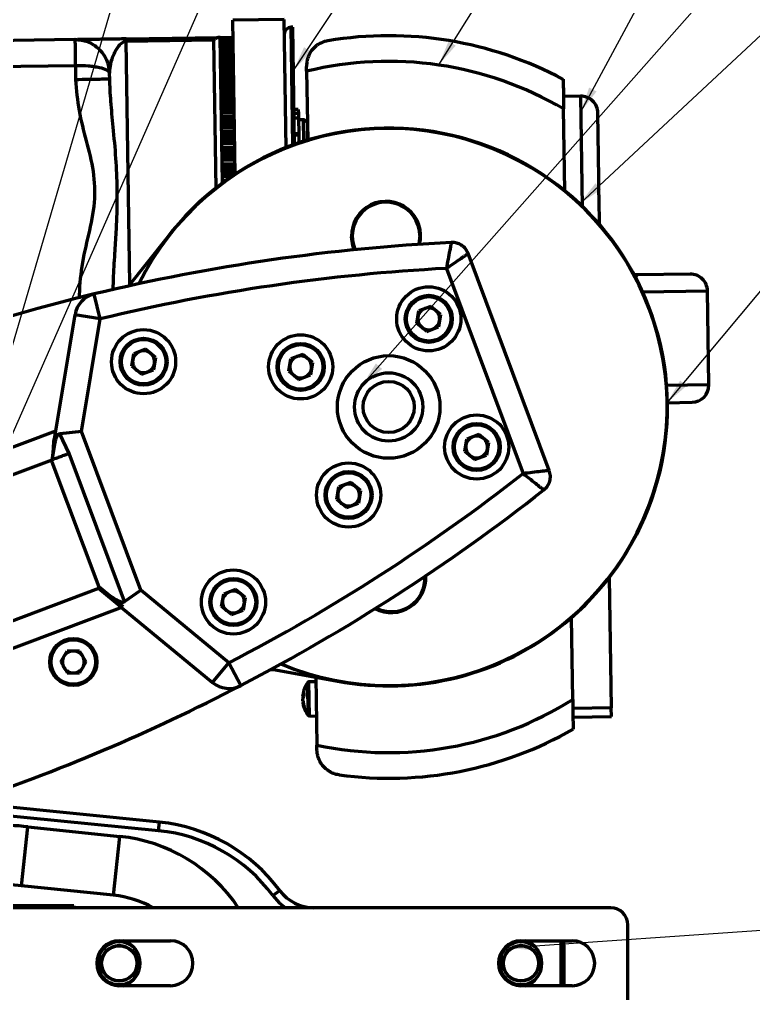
# Model space of a CAD drawing. Header units: millimetres. Extents: x -419 to 9215, y 1224 to 3301.
# Drawn here: x -132.1 to -36.7, y 1813.2 to 1939.8 of the extents above; entities that cross this region are included whole.
import ezdxf

# ---------------------------------------------------------------- set-up
doc = ezdxf.new("R2010")
doc.units = ezdxf.units.MM
doc.layers.add('0.3mm', color=240, linetype='Continuous', lineweight=30)
doc.layers.add('0.7mm', color=7, linetype='Continuous', lineweight=70)
doc.styles.get("Standard").update_dxf_attribs({"font": 'arial.ttf'})
doc.dimstyles.new('SLDDIMSTYLE0', dxfattribs={"dimtxt": 0.18, "dimasz": 3.302, "dimexe": 0, "dimexo": 0.0625, "dimgap": 0, "dimtad": 0, "dimtih": 1, "dimtoh": 1, "dimdec": 0, "dimrnd": 1e-09, "dimzin": 0, "dimdsep": 46, "dimtxsty": 'Standard', "dimsah": 1, "dimcen": 0.09, "dimadec": 0, "dimazin": 0, "dimtfac": 3.302, "dimtdec": 0, "dimtofl": 0, "dimtmove": 0, "dimatfit": 3, "dimfxl": 1, "dimfrac": 2, "dimtolj": 1, "dimtzin": 0, "dimarcsym": 0})

msp = doc.modelspace()

# ---------------------------------------------------------------- linework, layer by layer
at = {"layer": '0.7mm', "color": 7, "linetype": 'Continuous', "lineweight": 70}
for p, q in [((-97.74, 1939.77), (-104.4, 1939.67)), ((-104.1, 1919.69), (-104.4, 1939.67)), ((-97.48, 1923.01), (-97.74, 1939.77)), ((-96.61, 1938.76), (-96.83, 1938.76)), ((-96.52, 1932.72), (-96.61, 1938.76)), ((-124.92, 1937.15), (-193.51, 1936.1)), ((-118.26, 1937.24), (-106.31, 1937.43)), ((-118.25, 1936.94), (-118.26, 1937.24)), ((-118.25, 1936.94), (-106.92, 1937.11)), ((-106.04, 1937.43), (-104.37, 1937.46)), ((-105.75, 1918.54), (-106.04, 1937.43)), ((-106.03, 1937.41), (-104.37, 1937.43)), ((-106.03, 1937.37), (-104.37, 1937.39)), ((-106.03, 1937.28), (-104.37, 1937.31)), ((-106.03, 1937.22), (-104.37, 1937.24)), ((-106.03, 1937.13), (-104.36, 1937.16)), ((-106.03, 1937.09), (-104.36, 1937.11)), ((-106.03, 1937), (-104.36, 1937.03)), ((-106.03, 1936.89), (-104.36, 1936.91)), ((-106.02, 1936.76), (-104.36, 1936.79)), ((-106.02, 1936.62), (-104.36, 1936.65)), ((-106.02, 1936.57), (-104.36, 1936.59)), ((-106.02, 1936.48), (-104.35, 1936.5)), ((-106.02, 1936.36), (-104.35, 1936.39)), ((-106.02, 1936.24), (-104.35, 1936.26)), ((-106.01, 1936.11), (-104.35, 1936.14)), ((-106.01, 1936.07), (-104.35, 1936.09)), ((-106.01, 1935.87), (-104.34, 1935.9)), ((-106.01, 1935.81), (-104.34, 1935.84)), ((-106.01, 1935.72), (-104.34, 1935.75)), ((-106.01, 1935.61), (-104.34, 1935.64)), ((-106.01, 1935.49), (-104.34, 1935.51)), ((-106, 1935.36), (-104.34, 1935.38)), ((-106, 1935.23), (-104.34, 1935.25)), ((-106, 1935.15), (-104.33, 1935.18)), ((-106, 1935.15), (-104.33, 1935.17)), ((-106, 1934.9), (-104.33, 1934.93)), ((-106, 1934.83), (-104.33, 1934.86)), ((-105.99, 1934.75), (-104.33, 1934.77)), ((-105.99, 1934.64), (-104.33, 1934.66)), ((-105.99, 1934.52), (-104.32, 1934.54)), ((-105.99, 1934.39), (-104.32, 1934.41)), ((-105.99, 1934.26), (-104.32, 1934.28)), ((-105.98, 1934.1), (-104.32, 1934.12)), ((-105.98, 1934.03), (-104.32, 1934.05)), ((-105.98, 1934.01), (-104.32, 1934.03)), ((-136.54, 1933.64), (-124.87, 1933.81)), ((-124.87, 1933.81), (-124.84, 1931.94)), ((-120.41, 1932.77), (-120.39, 1932.92)), ((-120.4, 1932.01), (-120.41, 1932.77)), ((-105.98, 1933.72), (-104.31, 1933.74)), ((-105.98, 1933.64), (-104.31, 1933.67)), ((-105.98, 1933.56), (-104.31, 1933.58)), ((-105.97, 1933.45), (-104.31, 1933.48)), ((-105.97, 1933.34), (-104.31, 1933.36)), ((-105.97, 1933.21), (-104.3, 1933.24)), ((-105.97, 1933.08), (-104.3, 1933.11)), ((-105.97, 1932.92), (-104.3, 1932.95)), ((-105.96, 1932.77), (-104.3, 1932.8)), ((-105.96, 1932.7), (-104.3, 1932.72)), ((-105.96, 1932.67), (-104.3, 1932.7)), ((-96.74, 1932.72), (-96.52, 1932.72)), ((-96.38, 1923.49), (-96.52, 1932.72)), ((-94.81, 1933.05), (-94.82, 1933.68)), ((-94.81, 1933.05), (-94.67, 1924.11)), ((-105.96, 1932.33), (-104.29, 1932.36)), ((-105.96, 1932.26), (-104.29, 1932.28)), ((-105.95, 1932.17), (-104.29, 1932.2)), ((-105.95, 1932.08), (-104.29, 1932.1)), ((-105.95, 1931.96), (-104.29, 1931.99)), ((-105.95, 1931.85), (-104.28, 1931.87)), ((-105.95, 1931.72), (-104.28, 1931.75)), ((-105.95, 1931.56), (-104.28, 1931.58)), ((-105.94, 1931.4), (-104.28, 1931.43)), ((-105.94, 1931.26), (-104.27, 1931.29)), ((-105.94, 1931.18), (-104.27, 1931.21)), ((-105.94, 1931.15), (-104.27, 1931.17)), ((-105.93, 1930.77), (-104.27, 1930.8)), ((-105.93, 1930.69), (-104.27, 1930.72)), ((-105.93, 1930.61), (-104.26, 1930.64)), ((-105.93, 1930.52), (-104.26, 1930.55)), ((-105.93, 1930.42), (-104.26, 1930.44)), ((-105.93, 1930.31), (-104.26, 1930.33)), ((-105.92, 1930.18), (-104.26, 1930.21)), ((-105.92, 1930.02), (-104.26, 1930.05)), ((-105.92, 1929.86), (-104.25, 1929.89)), ((-105.92, 1929.72), (-104.25, 1929.74)), ((-105.92, 1929.59), (-104.25, 1929.61)), ((-105.91, 1929.5), (-104.25, 1929.53)), ((-105.91, 1929.46), (-104.25, 1929.49)), ((-105.91, 1929.05), (-104.24, 1929.07)), ((-105.91, 1928.96), (-104.24, 1928.99)), ((-105.9, 1928.89), (-104.24, 1928.91)), ((-105.9, 1928.81), (-104.24, 1928.83)), ((-59.2, 1929.81), (-61.42, 1929.78)), ((-105.9, 1928.71), (-104.24, 1928.74)), ((-105.9, 1928.61), (-104.23, 1928.63)), ((-105.9, 1928.49), (-104.23, 1928.52)), ((-105.9, 1928.33), (-104.23, 1928.36)), ((-105.89, 1928.18), (-104.23, 1928.2)), ((-105.89, 1928.03), (-104.22, 1928.05)), ((-105.89, 1927.89), (-104.22, 1927.91)), ((-105.89, 1927.76), (-104.22, 1927.79)), ((-105.89, 1927.68), (-104.22, 1927.7)), ((-105.89, 1927.63), (-104.22, 1927.65)), ((-95.89, 1928.07), (-96.45, 1928.06)), ((-95.89, 1928.07), (-95.88, 1927.57)), ((-95.88, 1927.57), (-95.87, 1926.96)), ((-61.23, 1917.52), (-61.4, 1928.15)), ((-56.81, 1919.14), (-56.94, 1927.62)), ((-105.88, 1927.18), (-104.21, 1927.21)), ((-105.88, 1927.1), (-104.21, 1927.13)), ((-105.88, 1927.03), (-104.21, 1927.05)), ((-105.88, 1926.96), (-104.21, 1926.99)), ((-105.87, 1926.87), (-104.21, 1926.9)), ((-105.87, 1926.78), (-104.21, 1926.8)), ((-105.87, 1926.67), (-104.2, 1926.7)), ((-105.87, 1926.52), (-104.2, 1926.54)), ((-105.87, 1926.36), (-104.2, 1926.39)), ((-95.87, 1926.96), (-95.84, 1924.91)), ((-95.27, 1926.75), (-95.87, 1926.74)), ((-94.75, 1926.42), (-94.72, 1924.04)), ((-94.71, 1926.42), (-94.75, 1926.42)), ((-105.86, 1926.21), (-104.2, 1926.23)), ((-105.86, 1926.06), (-104.19, 1926.09)), ((-105.86, 1925.93), (-104.19, 1925.95)), ((-105.86, 1925.82), (-104.19, 1925.85)), ((-105.86, 1925.73), (-104.19, 1925.76)), ((-105.86, 1925.74), (-104.19, 1925.76)), ((-105.86, 1925.74), (-104.19, 1925.76)), ((-105.86, 1925.67), (-104.19, 1925.7)), ((-105.85, 1925.21), (-104.18, 1925.23)), ((-105.85, 1925.12), (-104.18, 1925.15)), ((-105.85, 1925.06), (-104.18, 1925.08)), ((-105.85, 1925), (-104.18, 1925.02)), ((-105.84, 1924.92), (-104.18, 1924.95)), ((-105.84, 1924.84), (-104.18, 1924.86)), ((-105.84, 1924.74), (-104.17, 1924.77)), ((-105.84, 1924.59), (-104.17, 1924.62)), ((-105.84, 1924.44), (-104.17, 1924.47)), ((-105.83, 1924.28), (-104.17, 1924.31)), ((-105.83, 1924.13), (-104.17, 1924.16)), ((-105.83, 1923.99), (-104.16, 1924.02)), ((-105.83, 1923.87), (-104.16, 1923.9)), ((-105.83, 1923.78), (-104.16, 1923.8)), ((-95.84, 1924.91), (-96.4, 1924.91)), ((-95.84, 1924.91), (-95.84, 1924.75)), ((-95.84, 1924.75), (-95.82, 1923.68)), ((-105.83, 1923.7), (-104.16, 1923.73)), ((-105.83, 1923.71), (-104.16, 1923.73)), ((-105.83, 1923.69), (-104.16, 1923.71)), ((-105.82, 1923.62), (-104.16, 1923.65)), ((-105.82, 1923.14), (-104.15, 1923.16)), ((-105.82, 1923.05), (-104.15, 1923.08)), ((-105.81, 1923), (-104.15, 1923.02)), ((-105.81, 1922.95), (-104.15, 1922.97)), ((-105.81, 1922.89), (-104.15, 1922.91)), ((-105.81, 1922.81), (-104.15, 1922.84)), ((-105.81, 1922.72), (-104.14, 1922.75)), ((-105.81, 1922.59), (-104.14, 1922.61)), ((-105.81, 1922.44), (-104.14, 1922.46)), ((-105.8, 1922.28), (-104.14, 1922.31)), ((-105.8, 1922.13), (-104.13, 1922.16)), ((-105.8, 1921.98), (-104.13, 1922.01)), ((-105.8, 1921.85), (-104.13, 1921.88)), ((-105.8, 1921.74), (-104.13, 1921.77)), ((-105.79, 1921.66), (-104.13, 1921.68)), ((-105.79, 1921.62), (-104.13, 1921.65)), ((-105.79, 1921.6), (-104.13, 1921.62)), ((-105.79, 1921.6), (-104.13, 1921.62)), ((-105.79, 1921.57), (-104.13, 1921.6)), ((-105.79, 1921.5), (-104.13, 1921.53)), ((-105.78, 1921), (-104.12, 1921.03)), ((-105.78, 1920.92), (-104.12, 1920.95)), ((-105.78, 1920.87), (-104.12, 1920.9)), ((-105.78, 1920.84), (-104.11, 1920.86)), ((-105.78, 1920.79), (-104.11, 1920.81)), ((-105.78, 1920.72), (-104.11, 1920.75)), ((-105.78, 1920.65), (-104.11, 1920.67)), ((-105.78, 1920.52), (-104.11, 1920.55)), ((-105.77, 1920.38), (-104.11, 1920.41)), ((-105.77, 1920.23), (-104.11, 1920.25)), ((-105.77, 1920.07), (-104.1, 1920.1)), ((-105.77, 1919.92), (-104.1, 1919.95)), ((-105.77, 1919.78), (-104.1, 1919.81)), ((-105.76, 1919.66), (-104.1, 1919.69)), ((-105.76, 1919.56), (-104.25, 1919.58)), ((-105.76, 1919.51), (-104.33, 1919.53)), ((-105.76, 1919.47), (-104.39, 1919.5)), ((-105.76, 1919.45), (-104.42, 1919.47)), ((-105.76, 1919.44), (-104.43, 1919.46)), ((-105.76, 1919.41), (-104.48, 1919.43)), ((-105.76, 1919.34), (-104.6, 1919.35)), ((-105.75, 1918.83), (-105.33, 1918.84)), ((-105.75, 1918.75), (-105.44, 1918.76)), ((-105.75, 1918.71), (-105.5, 1918.71)), ((-105.75, 1918.69), (-105.53, 1918.69)), ((-105.75, 1918.65), (-105.58, 1918.65)), ((-105.75, 1918.6), (-105.65, 1918.6)), ((-105.75, 1918.54), (-105.74, 1918.54)), ((-56.73, 1913.41), (-56.77, 1916.26)), ((-56.72, 1913.05), (-56.73, 1913.41)), ((-113.03, 1911.32), (-117.96, 1905.14)), ((-63.26, 1881.17), (-73.81, 1909.36)), ((-76.64, 1907.43), (-66.66, 1880.77)), ((-51.85, 1906.59), (-52.27, 1906.58)), ((-44.96, 1906.69), (-51.85, 1906.59)), ((-121.63, 1900.86), (-122.41, 1904.1)), ((-42.51, 1892.28), (-42.7, 1904.5)), ((-78.66, 1902.49), (-80.2, 1901.91)), ((-77.39, 1901.44), (-78.66, 1902.49)), ((-124.92, 1901.41), (-127.61, 1885.3)), ((-121.63, 1900.86), (-124.92, 1901.41)), ((-80.47, 1900.29), (-80.2, 1901.91)), ((-77.39, 1901.44), (-77.66, 1899.82)), ((-124.08, 1886.22), (-121.63, 1900.86)), ((-79.2, 1899.25), (-80.47, 1900.29)), ((-79.2, 1899.25), (-77.66, 1899.82)), ((-117.54, 1894.72), (-117.27, 1896.34)), ((-115.73, 1896.92), (-117.27, 1896.34)), ((-114.46, 1895.87), (-115.73, 1896.92)), ((-95.31, 1896.25), (-96.85, 1895.68)), ((-94.04, 1895.21), (-95.31, 1896.25)), ((-116.27, 1893.68), (-117.54, 1894.72)), ((-114.46, 1895.87), (-114.73, 1894.25)), ((-97.12, 1894.06), (-96.85, 1895.68)), ((-94.04, 1895.21), (-94.31, 1893.59)), ((-116.27, 1893.68), (-114.73, 1894.25)), ((-95.85, 1893.01), (-97.12, 1894.06)), ((-95.85, 1893.01), (-94.31, 1893.59)), ((-79.68, 1890.05), (-79.82, 1890.59)), ((-47.95, 1889.98), (-44.7, 1890.03)), ((-127.45, 1886.27), (-176.76, 1867.81)), ((-124.08, 1886.22), (-126.9, 1885.95)), ((-125.66, 1883.38), (-126.9, 1885.95)), ((-116.37, 1865.62), (-124.08, 1886.22)), ((-72.43, 1885.84), (-73.97, 1885.26)), ((-71.16, 1884.79), (-72.43, 1885.84)), ((-127.81, 1882.97), (-127.5, 1884.8)), ((-127.81, 1882.97), (-127.5, 1884.8)), ((-74.24, 1883.64), (-73.97, 1885.26)), ((-71.16, 1884.79), (-71.43, 1883.17)), ((-118.46, 1864.13), (-125.66, 1883.38)), ((-72.97, 1882.6), (-74.24, 1883.64)), ((-127.92, 1882.31), (-127.88, 1882.55)), ((-127.92, 1882.31), (-121.83, 1866.05)), ((-127.88, 1882.55), (-127.81, 1882.97)), ((-72.97, 1882.6), (-71.43, 1883.17)), ((-89.08, 1879.6), (-90.62, 1879.03)), ((-87.81, 1878.56), (-89.08, 1879.6)), ((-90.89, 1877.41), (-90.62, 1879.03)), ((-87.81, 1878.56), (-88.08, 1876.94)), ((-89.62, 1876.36), (-90.89, 1877.41)), ((-89.62, 1876.36), (-88.08, 1876.94)), ((-55.47, 1867.25), (-55.21, 1850.31)), ((-118.88, 1863.37), (-121.85, 1865.82)), ((-118.67, 1863.45), (-121.83, 1866.05)), ((-118.46, 1864.13), (-116.37, 1865.62)), ((-104.91, 1856.18), (-116.37, 1865.62)), ((-104.04, 1865.7), (-105.58, 1865.12)), ((-102.78, 1864.65), (-104.04, 1865.7)), ((-105.85, 1863.5), (-105.58, 1865.12)), ((-102.78, 1864.65), (-103.05, 1863.04)), ((-157.19, 1849.04), (-119.06, 1863.31)), ((-119.18, 1863.62), (-119.06, 1863.31)), ((-119.06, 1863.31), (-118.88, 1863.37)), ((-118.88, 1863.37), (-118.67, 1863.45)), ((-118.88, 1863.37), (-107.03, 1853.61)), ((-104.59, 1862.46), (-105.85, 1863.5)), ((-104.59, 1862.46), (-103.05, 1863.04)), ((-60.22, 1851.42), (-60.39, 1862.04)), ((-126.77, 1856.29), (-125.95, 1857.71)), ((-124.31, 1857.71), (-125.95, 1857.71)), ((-124.31, 1857.71), (-123.49, 1856.29)), ((-126.77, 1856.29), (-125.95, 1854.87)), ((-123.49, 1856.29), (-124.31, 1854.87)), ((-107.03, 1853.61), (-104.91, 1856.18)), ((-103.37, 1853.23), (-104.91, 1856.18)), ((-125.95, 1854.87), (-124.31, 1854.87)), ((-99.46, 1855.3), (-99.01, 1855.31)), ((-99.34, 1855.37), (-89.83, 1853.62)), ((-93.61, 1854.32), (-93.47, 1845.5)), ((-93.6, 1853.72), (-94.5, 1853.71)), ((-95.31, 1851.92), (-95.31, 1851.97)), ((-95.31, 1851.92), (-95.17, 1851.92)), ((-95.31, 1851.69), (-95.3, 1851.47)), ((-95.3, 1851.25), (-95.3, 1851.47)), ((-95.3, 1851.02), (-95.3, 1850.97)), ((-94.43, 1849.26), (-93.53, 1849.28)), ((-60.19, 1849.12), (-55.19, 1849.2)), ((-55.19, 1849.2), (-55.21, 1850.31)), ((-93.46, 1844.87), (-93.47, 1845.5)), ((-113.94, 1835.48), (-138.39, 1837.92)), ((-138.39, 1836.8), (-114.05, 1834.37)), ((-114.05, 1834.37), (-113.94, 1835.48)), ((-131.06, 1834.87), (-119.1, 1833.63)), ((-119.89, 1825.97), (-131.85, 1827.21)), ((-99.2, 1825.95), (-98.31, 1826.61)), ((-55.28, 1824.36), (-165.28, 1824.36)), ((-125.05, 1824.59), (-138.39, 1824.59)), ((-130.75, 1824.59), (-130.61, 1824.36)), ((-125.05, 1824.59), (-125.05, 1824.36)), ((-53.05, 1759.92), (-53.05, 1822.14)), ((-119.17, 1820.06), (-112.5, 1820.06)), ((-66.94, 1820.06), (-60.28, 1820.06)), ((-61.72, 1814.22), (-61.72, 1820.06)), ((-61.39, 1819.36), (-61.39, 1814.22)), ((-117.25, 1815.13), (-116.9, 1815.53)), ((-65.03, 1815.13), (-64.68, 1815.53)), ((-112.5, 1814.22), (-119.17, 1814.22)), ((-60.28, 1814.22), (-66.94, 1814.22))]:
    msp.add_line(p, q, dxfattribs=at)
at = {"layer": '0.7mm', "color": 8, "linetype": 'Continuous', "lineweight": 70}
for p, q in [((-96.74, 1932.72), (-96.83, 1938.76)), ((-117.77, 1905.38), (-118.25, 1936.94)), ((-106.92, 1937.11), (-106.62, 1917.79)), ((-96.6, 1923.41), (-96.74, 1932.72)), ((-59.2, 1929.81), (-58.98, 1915.44)), ((-95.88, 1927.57), (-96.44, 1927.56)), ((-95.87, 1926.96), (-96.43, 1926.95)), ((-95.27, 1926.75), (-95.22, 1923.88)), ((-95.84, 1924.75), (-96.4, 1924.74)), ((-112.94, 1911.34), (-113.03, 1911.32)), ((-51.18, 1904.37), (-42.7, 1904.5)), ((-42.51, 1892.28), (-48.05, 1892.2)), ((-176.39, 1864.39), (-127.88, 1882.55)), ((-121.85, 1865.82), (-160.71, 1851.28)), ((-60.6, 1861.93), (-60.51, 1861.94)), ((-94.59, 1849.34), (-94.65, 1853.62)), ((-94.43, 1849.26), (-94.5, 1853.71)), ((-89.89, 1853.69), (-89.83, 1853.62)), ((-55.21, 1850.31), (-60.21, 1850.23)), ((-131.85, 1827.21), (-131.06, 1834.87)), ((-119.89, 1825.97), (-119.1, 1833.63))]:
    msp.add_line(p, q, dxfattribs=at)
at = {"layer": '0.7mm', "color": 7, "linetype": 'Continuous', "lineweight": 70, "flags": 128}
for points in [[(-88.61, 1909.85), (-88.81, 1910.41), (-88.98, 1911.58)], [(-80.09, 1911.71), (-80.22, 1910.57), (-80.23, 1910.55)], [(-61.46, 1820.06), (-61.45, 1820.01), (-61.39, 1819.36)]]:
    msp.add_lwpolyline(points, dxfattribs=at)
at = {"layer": '0.7mm', "color": 8, "linetype": 'Continuous', "lineweight": 70, "flags": 128}
msp.add_lwpolyline([(-99.2, 1825.95), (-98.36, 1825.01), (-97.54, 1824.36)], dxfattribs=at)
at = {"layer": '0.7mm', "color": 7, "linetype": 'Continuous', "lineweight": 70}
for centre, radius in [((-78.93, 1900.87), 4.17), ((-78.93, 1900.87), 3.06), ((-78.93, 1900.87), 2.89), ((-116, 1895.3), 4.17), ((-95.58, 1894.63), 4.17), ((-116, 1895.3), 3.06), ((-116, 1895.3), 2.89), ((-95.58, 1894.63), 3.06), ((-95.58, 1894.63), 2.89), ((-84.14, 1889.42), 6.67), ((-84.14, 1889.42), 4.44), ((-84.14, 1889.42), 3.33), ((-72.7, 1884.22), 4.17), ((-72.7, 1884.22), 3.06), ((-72.7, 1884.22), 2.89), ((-89.35, 1877.98), 4.17), ((-89.35, 1877.98), 3.06), ((-89.35, 1877.98), 2.89), ((-104.32, 1864.08), 4.17), ((-104.32, 1864.08), 3.06), ((-104.32, 1864.08), 2.89), ((-125.13, 1856.29), 3.06), ((-125.13, 1856.29), 2.89), ((-119.17, 1817.14), 2.33), ((-119.17, 1817.14), 2.28), ((-66.94, 1817.14), 2.33), ((-66.94, 1817.14), 2.28)]:
    msp.add_circle(centre, radius, dxfattribs=at)
for centre, radius, start, end in [((-96.82, 1937.87), 0.889, 90.876, 180.876), ((-84.14, 1889.42), 48.24, 61.9496, 99.4133), ((-84.14, 1889.42), 44.91, 59.5713, 103.7425), ((-59.17, 1927.59), 2.22, 0.876, 90.876), ((-84.14, 1889.42), 36.19, 247.2843, 153.751), ((-84.14, 1889.42), 36.25, 310.6836, 142.8373), ((-84.48, 1911.64), 4.5, 346.0688, 180.876), ((-84.48, 1911.64), 4.39, 0.876, 203.9292), ((-63.49, 1659.88), 251.23, 92.8544, 103.5649), ((-63.49, 1659.88), 247.9, 93.042, 103.5649), ((-44.92, 1904.47), 2.22, 0.876, 90.876), ((-63.49, 1659.88), 251.23, 103.5649, 121.9072), ((-121.63, 1900.86), 3.33, 103.5649, 170.5177), ((-78.93, 1900.87), 1.42, 50.5177, 110.5177), ((-78.93, 1900.87), 1.42, 170.5177, 230.5177), ((-78.93, 1900.87), 1.42, 110.5177, 170.5177), ((-78.93, 1900.87), 1.42, 350.5177, 50.5177), ((-78.93, 1900.87), 1.42, 230.5177, 290.5177), ((-78.93, 1900.87), 1.42, 290.5177, 350.5177), ((-116, 1895.3), 1.42, 110.5177, 170.5177), ((-116, 1895.3), 1.42, 50.5177, 110.5177), ((-116, 1895.3), 1.42, 350.5177, 50.5177), ((-95.58, 1894.63), 1.42, 110.5177, 170.5177), ((-95.58, 1894.63), 1.42, 50.5177, 110.5177), ((-116, 1895.3), 1.42, 170.5177, 230.5177), ((-116, 1895.3), 1.42, 290.5177, 350.5177), ((-95.58, 1894.63), 1.42, 170.5177, 230.5177), ((-95.58, 1894.63), 1.42, 350.5177, 50.5177), ((-116, 1895.3), 1.42, 230.5177, 290.5177), ((-95.58, 1894.63), 1.42, 230.5177, 290.5177), ((-95.58, 1894.63), 1.42, 290.5177, 350.5177), ((-44.74, 1892.25), 2.22, 270.876, 0.876), ((-72.7, 1884.22), 1.42, 110.5177, 170.5177), ((-72.7, 1884.22), 1.42, 50.5177, 110.5177), ((-72.7, 1884.22), 1.42, 350.5177, 50.5177), ((-72.7, 1884.22), 1.42, 170.5177, 230.5177), ((-72.7, 1884.22), 1.42, 290.5177, 350.5177), ((-72.7, 1884.22), 1.42, 230.5177, 290.5177), ((-219.26, 2076.13), 247.9, 297.4704, 307.9933), ((-219.26, 2076.13), 251.23, 297.4704, 308.1809), ((-89.35, 1877.98), 1.42, 170.5177, 230.5177), ((-89.35, 1877.98), 1.42, 110.5177, 170.5177), ((-89.35, 1877.98), 1.42, 50.5177, 110.5177), ((-89.35, 1877.98), 1.42, 350.5177, 50.5177), ((-89.35, 1877.98), 1.42, 290.5177, 350.5177), ((-89.35, 1877.98), 1.42, 230.5177, 290.5177), ((-83.8, 1867.21), 4.5, 242.2672, 3.6493), ((-83.8, 1867.21), 4.39, 243.1148, 2.8017), ((-104.32, 1864.08), 1.42, 170.5177, 230.5177), ((-104.32, 1864.08), 1.42, 110.5177, 170.5177), ((-104.32, 1864.08), 1.42, 50.5177, 110.5177), ((-104.32, 1864.08), 1.42, 350.5177, 50.5177), ((-104.32, 1864.08), 1.42, 290.5177, 350.5177), ((-104.32, 1864.08), 1.42, 230.5177, 290.5177), ((-84.14, 1889.42), 36.25, 260.9644, 310.6836), ((-125.13, 1856.29), 1.42, 150, 210), ((-125.13, 1856.29), 1.42, 90, 150), ((-125.13, 1856.29), 1.42, 30, 90), ((-125.13, 1856.29), 1.42, 330, 30), ((-125.13, 1856.29), 1.42, 210, 270), ((-125.13, 1856.29), 1.42, 270, 330), ((-219.26, 2076.13), 251.23, 288.4581, 297.4704), ((-104.91, 1856.18), 3.33, 230.5177, 297.4704), ((-91.78, 1851.53), 3.56, 143.8161, 172.6978), ((-94.49, 1853.51), 0.2, 90.876, 143.8161), ((-94.17, 1851.67), 1.17, 149.2613, 167.5457), ((-92.73, 1851.37), 2.6, 167.5986, 172.7571), ((-94.16, 1851.22), 1.17, 149.2613, 167.5457), ((-92.35, 1852.09), 2.84, 176.2921, 185.4599), ((-92.7, 1851.66), 2.63, 189.0303, 201.5115), ((-91.78, 1851.53), 3.56, 189.0542, 217.9358), ((-92.7, 1851.38), 2.63, 189.0303, 201.5115), ((-94.06, 1850.57), 1.09, 173.4938, 188.2581), ((-84.14, 1889.42), 44.91, 258.0094, 302.1806), ((-94.43, 1849.46), 0.2, 217.9358, 270.876), ((-84.14, 1889.42), 48.24, 262.3386, 299.8024), ((-116.15, 1813.36), 22.22, 36.5861, 84.2894), ((-135.61, 1790.98), 44.13, 84.0817, 90), ((-116.15, 1813.36), 21.11, 36.5861, 84.2894), ((-121.29, 1812.53), 21.21, 33.9117, 84.0817), ((-135.61, 1790.98), 36.43, 84.0817, 90), ((-93.85, 1829.92), 5.56, 216.5861, 270), ((-121.29, 1812.53), 13.51, 61.1408, 84.0817), ((-55.28, 1822.14), 2.22, 0, 90), ((-119.17, 1817.14), 2.92, 90, 270), ((-119.5, 1817.14), 3.06, 286.9885, 73.0115), ((-112.5, 1817.14), 2.92, 270, 90), ((-66.94, 1817.14), 2.92, 90, 270), ((-67.28, 1817.14), 3.06, 286.9885, 73.0115), ((-60.28, 1817.14), 2.92, 270, 90), ((-119.17, 1817.14), 2.78, 35.4119, 313.591), ((-66.94, 1817.14), 2.78, 35.4121, 313.591)]:
    msp.add_arc(centre, radius, start, end, dxfattribs=at)
at = {"layer": '0.7mm', "color": 8, "linetype": 'Continuous', "lineweight": 70}
msp.add_arc((-51.36, 1906.17), 0.649, 139.5052, 176.8377, dxfattribs=at)
at = {"layer": '0.7mm', "color": 7, "linetype": 'Continuous', "lineweight": 70}
for points in [[(-124.92, 1937.15), (-124.92, 1937.1), (-124.92, 1937), (-124.91, 1936.23), (-124.89, 1935.12), (-124.88, 1934.25), (-124.87, 1933.81)], [(-120.4, 1932.01), (-120.47, 1932.01), (-120.6, 1932.01), (-121.63, 1931.99), (-123.1, 1931.97), (-124.26, 1931.95), (-124.84, 1931.94)], [(-73.81, 1909.36), (-73.91, 1909.57), (-74.11, 1909.99), (-74.65, 1910.47), (-75.29, 1910.77), (-75.76, 1910.79), (-76, 1910.8)], [(-125.66, 1883.38), (-125.81, 1883.32), (-126.11, 1883.21), (-126.66, 1883.01), (-127.25, 1882.78), (-127.67, 1882.63), (-127.88, 1882.55)], [(-63.97, 1878.65), (-63.79, 1878.81), (-63.45, 1879.13), (-63.17, 1879.79), (-63.07, 1880.49), (-63.2, 1880.95), (-63.26, 1881.17)]]:
    msp.add_open_spline(points, degree=3, dxfattribs=at)
for points, knots in [([(-120.41, 1932.77), (-120.44, 1933.13), (-120.5, 1933.8), (-120.93, 1934.89), (-121.59, 1935.8), (-122.45, 1936.47), (-123.49, 1937.01), (-124.35, 1937.09), (-124.92, 1937.15)], [0, 0, 0, 0, 0.1572862, 0.294008, 0.5050559, 0.6350199, 0.7608706, 1, 1, 1, 1]), ([(-118.26, 1937.24), (-118.64, 1937.24), (-119.42, 1937.23), (-120.39, 1937.21), (-121.36, 1937.2), (-122.31, 1937.18), (-123.48, 1937.17), (-124.39, 1937.15), (-124.56, 1937.15), (-124.6, 1937.15)], [0, 0, 0, 0, 0.09987, 0.200241, 0.300673, 0.451562, 0.602451, 0.903792, 1, 1, 1, 1]), ([(-106.31, 1937.43), (-106.42, 1937.41), (-106.61, 1937.37), (-106.82, 1937.19), (-106.92, 1937.11)], [0, 0, 0, 0, 0.559518, 1, 1, 1, 1]), ([(-106.04, 1937.43), (-106.03, 1937.43), (-106.03, 1937.43), (-106.22, 1937.43), (-106.31, 1937.43)], [0, 0, 0, 0, 0.500918, 1, 1, 1, 1]), ([(-92.03, 1937.02), (-92.03, 1937.02), (-92.17, 1936.99), (-92.42, 1936.93), (-92.8, 1936.8), (-93.16, 1936.62), (-93.56, 1936.36), (-93.89, 1936.05), (-94.16, 1935.73), (-94.36, 1935.43), (-94.55, 1935.08), (-94.7, 1934.65), (-94.8, 1934.18), (-94.81, 1933.85), (-94.82, 1933.68)], [0, 0, 0, 0, 0.002161, 0.094817, 0.188145, 0.283721, 0.380144, 0.513487, 0.581671, 0.650378, 0.736549, 0.824364, 0.910744, 1, 1, 1, 1]), ([(-124.87, 1933.81), (-124.3, 1933.81), (-123.44, 1933.79), (-122.4, 1933.67), (-121.55, 1933.52), (-120.9, 1933.29), (-120.49, 1933.02), (-120.44, 1932.86), (-120.41, 1932.77)], [0, 0, 0, 0, 0.239129, 0.36498, 0.494944, 0.705992, 0.842714, 1, 1, 1, 1]), ([(-124.84, 1931.94), (-124.73, 1930.6), (-124.5, 1927.9), (-123.44, 1923.99), (-122.42, 1920.07), (-122.27, 1915.92), (-123.14, 1911.83), (-124.16, 1907.71), (-124.33, 1904.88), (-124.41, 1903.47)], [0, 0, 0, 0, 0.13996, 0.280021, 0.420142, 0.55997, 0.706644, 0.853352, 1, 1, 1, 1]), ([(-61.46, 1932), (-61.46, 1931.99), (-61.46, 1931.97), (-61.45, 1931.84), (-61.45, 1931.63), (-61.45, 1931.34), (-61.44, 1930.98), (-61.43, 1930.55), (-61.43, 1930.05), (-61.42, 1929.47), (-61.41, 1928.83), (-61.4, 1928.38), (-61.4, 1928.15)], [0, 0, 0, 0, 0.088807, 0.180335, 0.269111, 0.360256, 0.453307, 0.548532, 0.652642, 0.759123, 0.878119, 1, 1, 1, 1]), ([(-94.76, 1926.43), (-94.79, 1926.48), (-94.85, 1926.57), (-94.97, 1926.67), (-95.11, 1926.74), (-95.22, 1926.74), (-95.27, 1926.75)], [0, 0, 0, 0, 0.2498161, 0.5006917, 0.7514298, 1, 1, 1, 1]), ([(-94.75, 1926.42), (-94.76, 1926.42), (-94.76, 1926.42), (-94.76, 1926.43), (-94.76, 1926.43)], [0, 0, 0, 0, 0.560299, 1, 1, 1, 1]), ([(-56.77, 1916.26), (-56.78, 1916.46), (-56.8, 1916.86), (-56.83, 1917.64), (-56.82, 1918.44), (-56.82, 1918.91), (-56.81, 1919.14)], [0, 0, 0, 0, 0.249782, 0.500202, 0.750334, 1, 1, 1, 1]), ([(-76, 1910.8), (-76, 1910.79), (-76.01, 1910.76), (-76.05, 1910.54), (-76.12, 1910.19), (-76.23, 1909.58), (-76.41, 1908.65), (-76.57, 1907.83), (-76.64, 1907.43)], [0, 0, 0, 0, 0.125817, 0.255997, 0.390822, 0.530544, 0.769802, 1, 1, 1, 1]), ([(-76.64, 1907.43), (-76.3, 1907.66), (-75.6, 1908.14), (-74.83, 1908.67), (-74.32, 1909.01), (-74.03, 1909.21), (-73.84, 1909.34), (-73.82, 1909.35), (-73.81, 1909.36)], [0, 0, 0, 0, 0.2352, 0.473439, 0.605146, 0.741108, 0.872629, 1, 1, 1, 1]), ([(-81.56, 1887.31), (-81.51, 1887.39), (-81.39, 1887.53), (-81.21, 1887.83), (-81.04, 1888.18), (-80.96, 1888.42), (-80.94, 1888.48), (-80.94, 1888.49)], [0, 0, 0, 0, 0.160473, 0.322199, 0.643789, 0.965428, 1, 1, 1, 1]), ([(-127.5, 1884.8), (-127.46, 1884.97), (-127.4, 1885.26), (-127.26, 1885.64), (-127.12, 1885.85), (-127, 1885.93), (-126.93, 1885.94), (-126.9, 1885.95)], [0, 0, 0, 0, 0.310461, 0.563634, 0.78193, 0.888862, 1, 1, 1, 1]), ([(-127.88, 1882.55), (-127.84, 1882.76), (-127.78, 1883.19), (-127.73, 1883.83), (-127.69, 1884.43), (-127.66, 1884.93), (-127.63, 1885.19), (-127.61, 1885.3)], [0, 0, 0, 0, 0.211077, 0.428083, 0.639278, 0.856926, 1, 1, 1, 1]), ([(-127.92, 1882.31), (-127.91, 1882.35), (-127.9, 1882.43), (-127.88, 1882.51), (-127.88, 1882.55)], [0, 0, 0, 0, 0.5570148, 1, 1, 1, 1]), ([(-63.26, 1881.17), (-63.27, 1881.17), (-63.3, 1881.17), (-63.52, 1881.14), (-63.88, 1881.1), (-64.5, 1881.03), (-65.43, 1880.91), (-66.26, 1880.82), (-66.66, 1880.77)], [0, 0, 0, 0, 0.127368, 0.258891, 0.39486, 0.530563, 0.769796, 1, 1, 1, 1]), ([(-66.66, 1880.77), (-66.34, 1880.51), (-65.69, 1880), (-64.94, 1879.41), (-64.46, 1879.03), (-64.17, 1878.81), (-64, 1878.67), (-63.98, 1878.66), (-63.97, 1878.65)], [0, 0, 0, 0, 0.2302, 0.469454, 0.609182, 0.744009, 0.874187, 1, 1, 1, 1]), ([(-121.83, 1866.05), (-121.27, 1865.6), (-120.44, 1864.93), (-119.41, 1864.27), (-118.88, 1864.07), (-118.61, 1864.05), (-118.51, 1864.1), (-118.46, 1864.13)], [0, 0, 0, 0, 0.505746, 0.753623, 0.886226, 0.946058, 1, 1, 1, 1]), ([(-60.22, 1851.42), (-60.22, 1851.28), (-60.22, 1851), (-60.21, 1850.58), (-60.2, 1850.16), (-60.2, 1849.66), (-60.19, 1849.2), (-60.18, 1848.79), (-60.18, 1848.45), (-60.17, 1848.16), (-60.17, 1847.93), (-60.17, 1847.75), (-60.17, 1847.6), (-60.17, 1847.58), (-60.17, 1847.56)], [0, 0, 0, 0, 0.07381, 0.148261, 0.224842, 0.302214, 0.431129, 0.497769, 0.565117, 0.677179, 0.735184, 0.793819, 0.894917, 1, 1, 1, 1]), ([(-90.57, 1841.61), (-90.58, 1841.62), (-90.71, 1841.63), (-90.97, 1841.68), (-91.34, 1841.81), (-91.71, 1841.98), (-92.12, 1842.23), (-92.46, 1842.52), (-92.74, 1842.84), (-92.95, 1843.13), (-93.15, 1843.48), (-93.31, 1843.9), (-93.43, 1844.36), (-93.45, 1844.7), (-93.46, 1844.87)], [0, 0, 0, 0, 0.002161, 0.094817, 0.188145, 0.283721, 0.380144, 0.513487, 0.581671, 0.650378, 0.736549, 0.824364, 0.910744, 1, 1, 1, 1])]:
    msp.add_open_spline(points, degree=3, knots=knots, dxfattribs=at)
at = {"layer": '0.7mm', "color": 8, "linetype": 'Continuous', "lineweight": 70}
for points, knots in [([(-120.39, 1932.92), (-120.37, 1933.28), (-120.3, 1934.1), (-119.96, 1935.07), (-119.59, 1935.83), (-119.25, 1936.34), (-118.92, 1936.68), (-118.61, 1936.87), (-118.42, 1936.92), (-118.32, 1936.93), (-118.27, 1936.94), (-118.25, 1936.94)], [0, 0, 0, 0, 0.218841, 0.497484, 0.643192, 0.787741, 0.917625, 0.969854, 0.986878, 0.993747, 1, 1, 1, 1]), ([(-119.94, 1904.63), (-119.93, 1905.23), (-119.9, 1906.91), (-119.71, 1909.54), (-119.53, 1912.46), (-119.42, 1915.15), (-119.41, 1918.23), (-119.57, 1921.8), (-119.87, 1925.03), (-120.11, 1927.48), (-120.25, 1929.08), (-120.36, 1930.58), (-120.38, 1931.54), (-120.4, 1932.01)], [0, 0, 0, 0, 0.068888, 0.19241, 0.291832, 0.387112, 0.478986, 0.617981, 0.765549, 0.828908, 0.889065, 0.946083, 1, 1, 1, 1])]:
    msp.add_open_spline(points, degree=3, knots=knots, dxfattribs=at)

# ---------------------------------------------------------------- leaders
at = {"layer": '0.3mm'}
for points in [[(-140.86, 1868.2), (-89.52, 1984.79)], [(-137.62, 1930.54), (-123.14, 1984.76)], [(-136.81, 1884.62), (-107.43, 1984.79)], [(-96.52, 1933.13), (-62.07, 1984.79)], [(-87.58, 1892.24), (-5.82, 1984.79)], [(-77.63, 1933.86), (-46.04, 1984.79)], [(-59.31, 1915.83), (14.78, 1984.79)], [(-59.17, 1927.77), (-28.35, 1984.79)], [(-47.95, 1889.98), (31.39, 1984.79)], [(-68.86, 1819.15), (83.16, 1829.57)]]:
    msp.add_leader(points, dimstyle='SLDDIMSTYLE0', dxfattribs=at)

doc.saveas('drawing.dxf')
